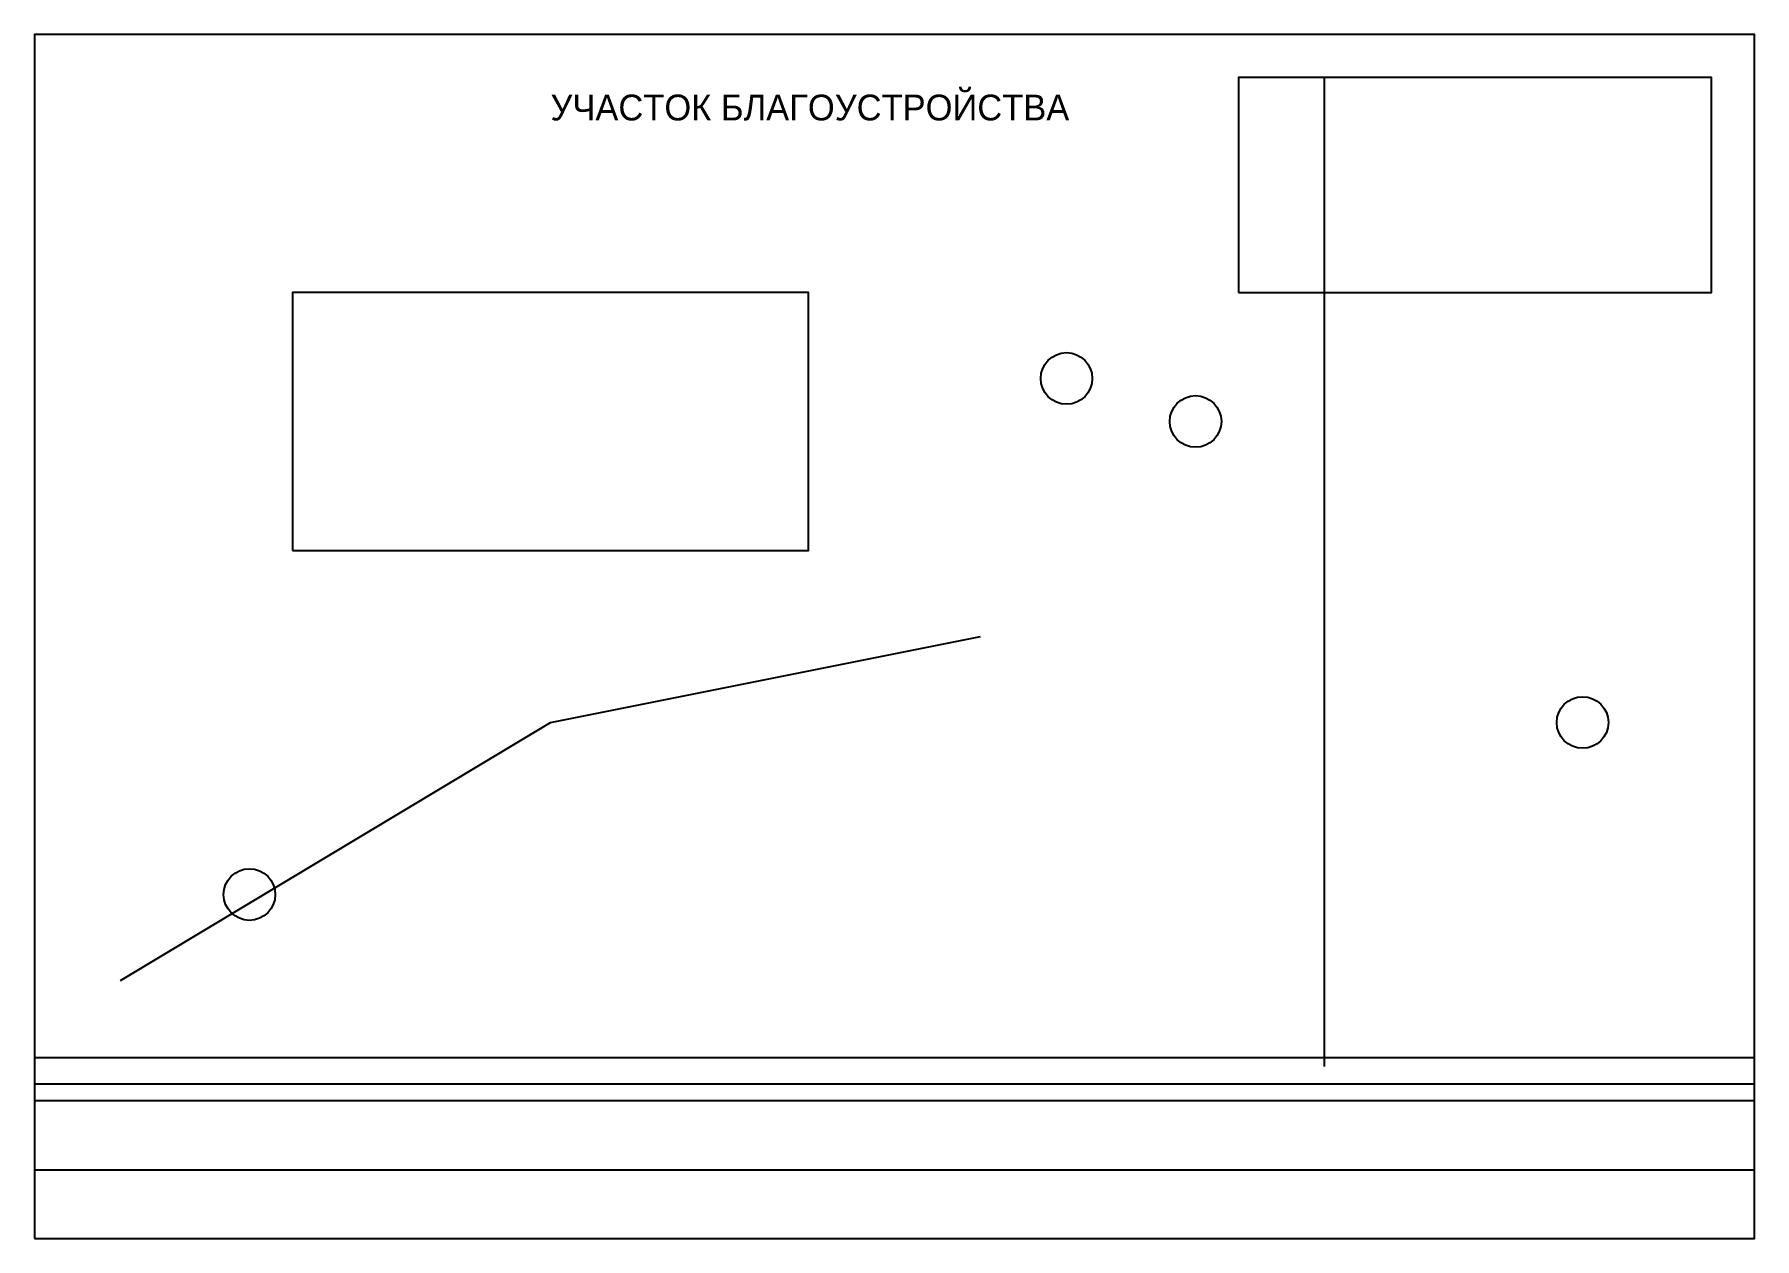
# Model space of a CAD drawing. Header units: metres. Extents: x 0 to 200, y 0 to 140.
import ezdxf

# ---------------------------------------------------------------- set-up
doc = ezdxf.new("R2010")
doc.units = ezdxf.units.M
for name, color, linetype in [('В1_ВОДОПРОВОД', 5, 'Continuous'), ('ГАЗОНЫ', 84, 'Continuous'), ('ГРАНИЦА_УЧАСТКА', 1, 'Continuous'), ('ДОРОГИ_ПРОЕЗДЫ', 252, 'Continuous'), ('ЗДАНИЯ', 8, 'Continuous'), ('КЛ-0.4_КАБЕЛЬ', 6, 'Continuous'), ('СУЩ_ДЕРЕВЬЯ', 3, 'Continuous'), ('ТЕКСТ', 7, 'Continuous'), ('ТРОТУАРЫ', 253, 'Continuous')]:
    doc.layers.add(name, color=color, linetype=linetype)

msp = doc.modelspace()

# ---------------------------------------------------------------- linework, layer by layer
at = {"layer": 'В1_ВОДОПРОВОД'}
msp.add_lwpolyline([(10, 30), (60, 60), (110, 70)], dxfattribs=at)
at = {"layer": 'ГАЗОНЫ'}
msp.add_lwpolyline([(140, 110), (195, 110), (195, 135), (140, 135)], close=True, dxfattribs=at)
at = {"layer": 'ГРАНИЦА_УЧАСТКА'}
msp.add_lwpolyline([(0, 0), (200, 0), (200, 140), (0, 140)], close=True, dxfattribs=at)
at = {"layer": 'ДОРОГИ_ПРОЕЗДЫ'}
msp.add_lwpolyline([(0, 8), (200, 8), (200, 16), (0, 16)], close=True, dxfattribs=at)
at = {"layer": 'ЗДАНИЯ'}
msp.add_lwpolyline([(30, 80), (90, 80), (90, 110), (30, 110)], close=True, dxfattribs=at)
at = {"layer": 'КЛ-0.4_КАБЕЛЬ'}
msp.add_line((150, 20), (150, 135), dxfattribs=at)
at = {"layer": 'СУЩ_ДЕРЕВЬЯ'}
for centre in [(120, 100), (135, 95), (180, 60), (25, 40)]:
    msp.add_circle(centre, 3, dxfattribs=at)
at = {"layer": 'ТРОТУАРЫ'}
msp.add_lwpolyline([(0, 18), (200, 18), (200, 21), (0, 21)], close=True, dxfattribs=at)

# ---------------------------------------------------------------- texts
at = {"layer": 'ТЕКСТ'}
msp.add_text('УЧАСТОК БЛАГОУСТРОЙСТВА', height=3, dxfattribs=at).set_placement((60, 130))

doc.saveas('drawing.dxf')
